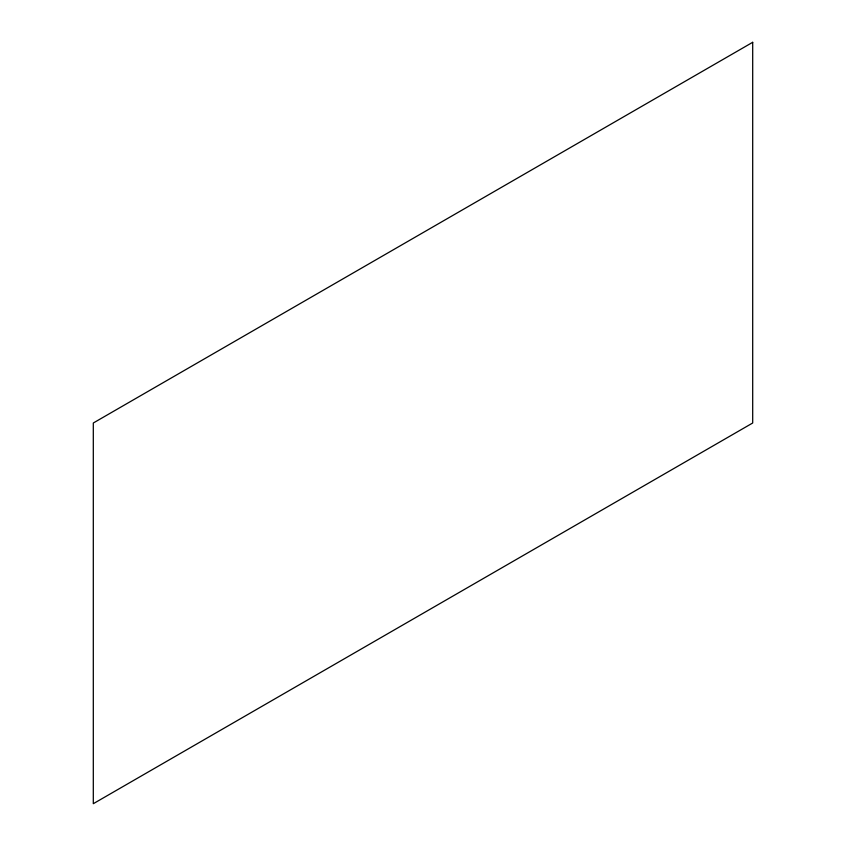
<?xml version="1.0" encoding="UTF-8"?>
<svg xmlns="http://www.w3.org/2000/svg" width="846" height="846" viewBox="0 0 846 846"><rect width="100%" height="100%" fill="white"/><g stroke="black" fill="none" stroke-linecap="round" stroke-linejoin="round"><path stroke-width="1.27" d="M752.697 42.3L93.303 423L93.303 803.7L752.697 423L752.697 42.3"/></g></svg>
